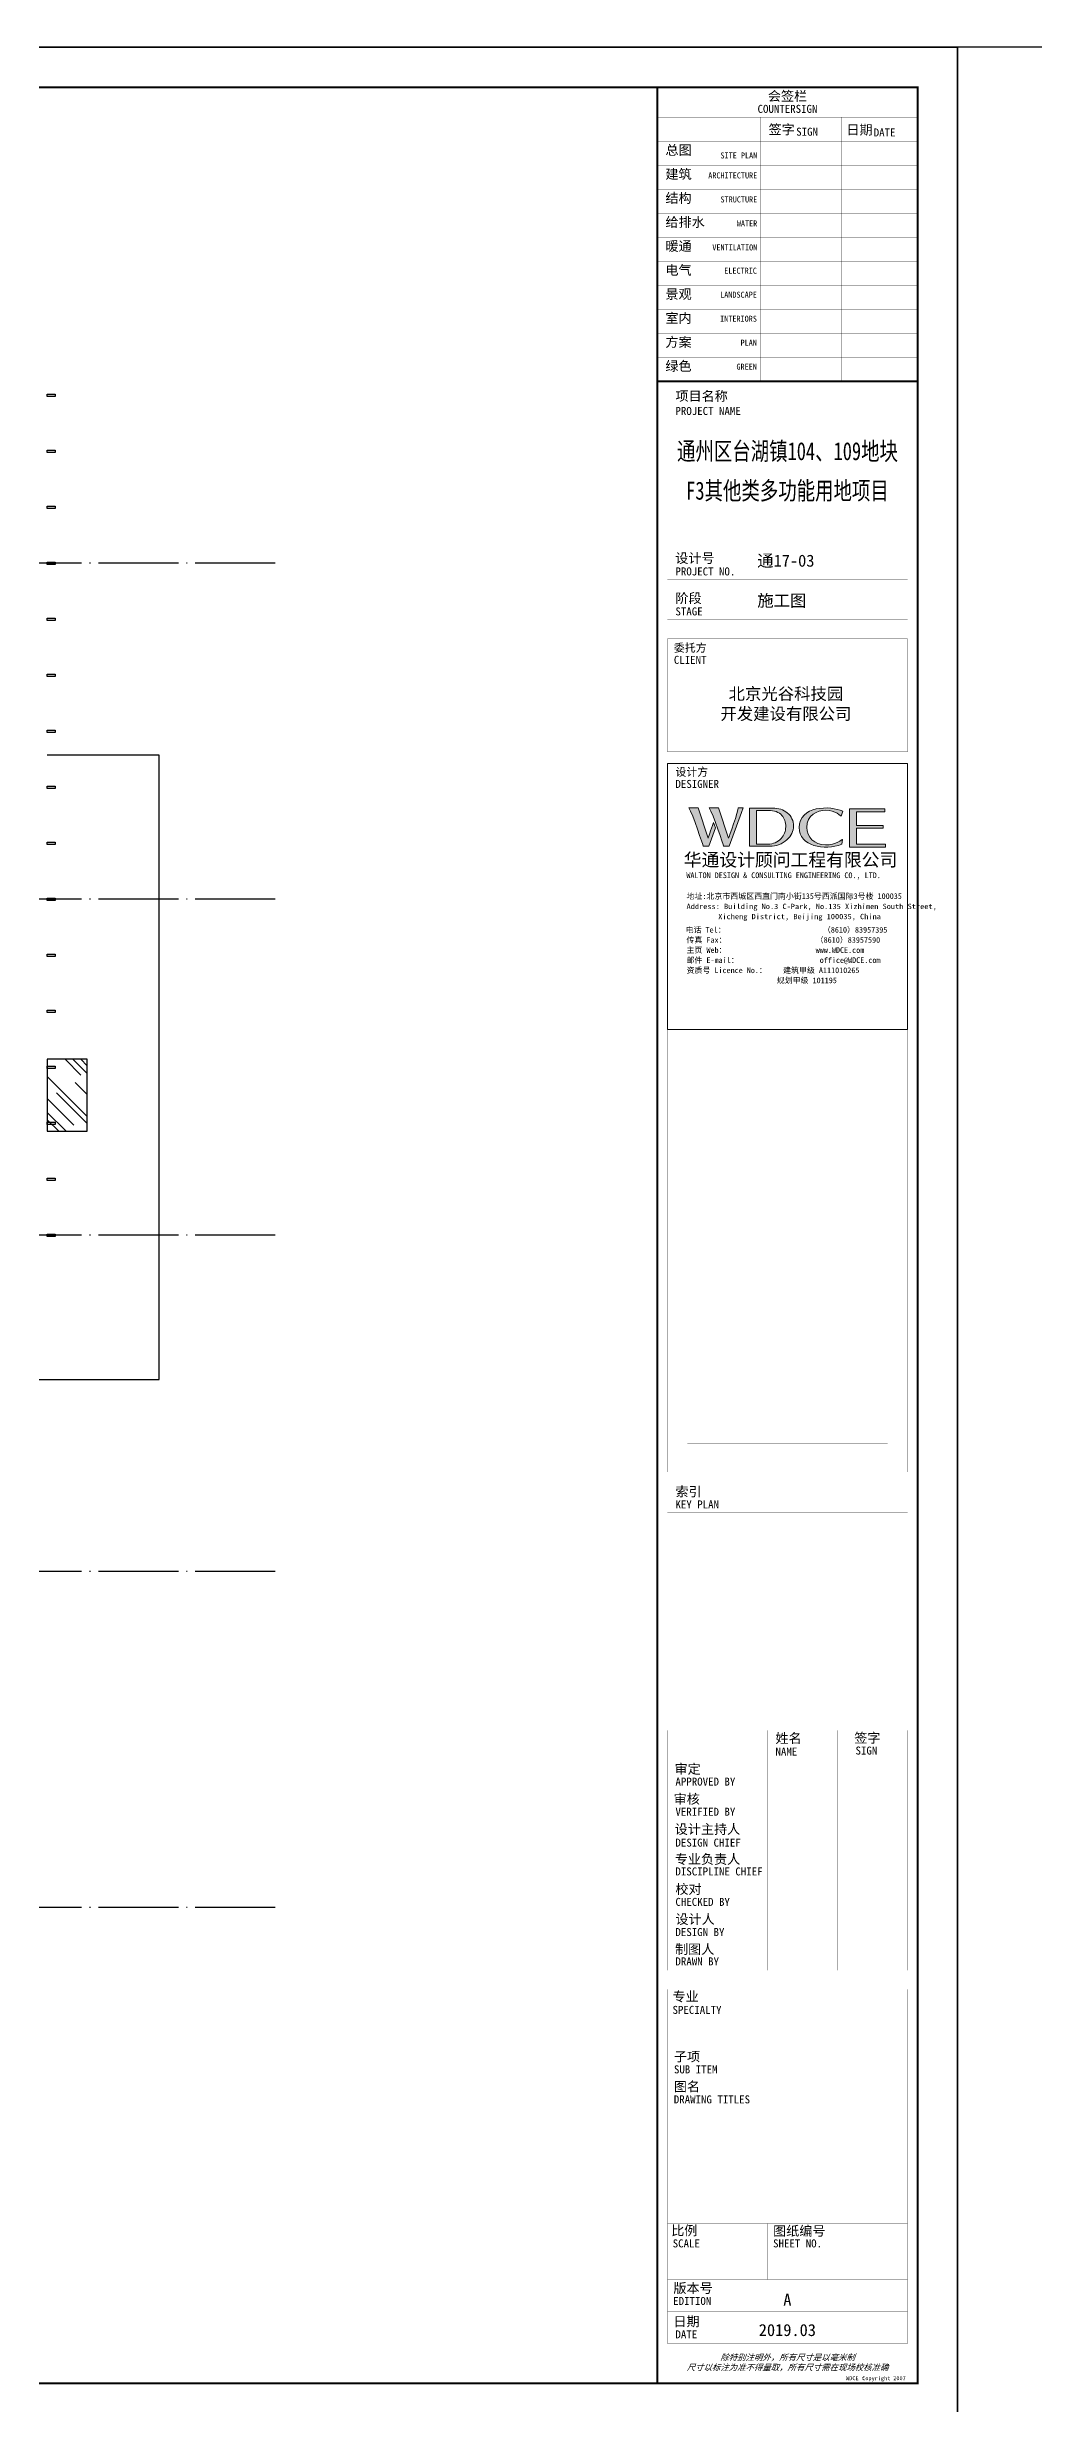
# Model space of a CAD drawing. Extents: x -186750 to 855523, y -12902 to 560425.
# Drawn here: x 748673 to 773329, y 225189 to 284103 of the extents above; entities that cross this region are included whole.
import ezdxf
from ezdxf.enums import TextEntityAlignment as Align
from ezdxf.xclip import XClip

# ---------------------------------------------------------------- set-up
doc = ezdxf.new("R2010")
doc.units = 0
doc.header["$LTSCALE"] = 1000
doc.header["$MEASUREMENT"] = 0
doc.header["$XCLIPFRAME"] = 0
doc.linetypes.add('104-10 轴网$0$DOTE', pattern=[2.4200000000000004, 2, -0.2, 0.02, -0.2])
doc.linetypes.add('X-104 8#10#平面$0$109-34 轴网$0$L1$0$$AUDIT_BAD_LTYPE1', pattern=[0])
for name, color, linetype in [('104-10 轴网$0$A_AXIS-轴线', 252, '104-10 轴网$0$DOTE'), ('8#楼幕墙$0$A-C_玻璃幕墙', 140, 'Continuous'), ('X-104 8#10#平面$0$A-C_玻璃幕墙', 252, 'Continuous'), ('X-104 8#10#平面$0$A-SUR_看线', 252, 'Continuous'), ('X-104 8#10#平面$0$EH_玻璃', 252, 'Continuous')]:
    doc.layers.add(name, color=color, linetype=linetype)
doc.layers.add('8#楼幕墙$0$04-不打印_辅助线', color=165, linetype='Continuous', plot=False)
doc.layers.add('X-104 8#10#平面$0$04-不打印_辅助线', color=165, linetype='Continuous', plot=False)
doc.styles.add('图签信息$0$hwxh', font='STXIHEI.TTF')
doc.styles.add('图签信息$0$华文细黑', font='STXIHEI.TTF', dxfattribs={"height": 10})

# ---------------------------------------------------------------- blocks, each defined once
blk = doc.blocks.new('104-10 轴网')
at = {"layer": '104-10 轴网$0$A_AXIS-轴线', "linetype": '104-10 轴网$0$DOTE'}
for p, q in [((168929.5977508623, 33599.99999999987), (113929.5977508621, 33599.99999999983)), ((168929.5977508623, 25199.99999999987), (113929.5977508621, 25199.99999999982)), ((168929.5977508623, 16799.99999999987), (113929.5977508621, 16799.99999999982)), ((168929.5977508623, 8399.999999999873), (113929.5977508621, 8399.999999999822)), ((168929.5977508623, -1.2732925824821e-10), (113929.5977508621, -1.782609615474939e-10))]:
    blk.add_line(p, q, dxfattribs=at)
at = {"layer": 'Defpoints'}
blk.add_lwpolyline([(104379.5977508624, 45500.00000000001), (178479.5977508625, 45499.99999999999), (178479.5977508625, -11900.00000000001), (104379.5977508624, -11899.99999999996)], close=True, dxfattribs=at)
blk = doc.blocks.new('图签信息$0$WDCE Copyright200X')
at = {"const_width": 0.016}
blk.add_lwpolyline([(-10.59940458634446, 1.256125771104962, 0.9999999999999999), (-11.39940458634373, 1.256125771104962, 1)], format="xyb", close=True, dxfattribs=at)
at = {"style": '图签信息$0$华文细黑'}
for s, p in [('WDCE ', (-11.46336867556965, 0.5)), ('     Copyright ', (-3.513135566328856, 0.5))]:
    blk.add_text(s, height=1, dxfattribs=at).set_placement(p, align=Align.BOTTOM_RIGHT)
blk.add_text('c', height=0.6000000000000001, dxfattribs=at).set_placement((-11.03913788745558, 1.346005004482322), align=Align.MIDDLE_CENTER)
blk.add_attdef('200X', text='', height=1, dxfattribs=at).set_placement((-0.4516160869134183, 0.5), align=Align.BOTTOM_RIGHT)
blk = doc.blocks.new('图签信息$0$logo2')
h = blk.add_hatch(color=7)
h.paths.add_polyline_path([(19.02072923148228, -7.360451359885148), (15.8446936084174, -7.360451359885148), (15.8446936084174, -3.972197714929827), (18.973875901974, -3.972197714929827), (18.973875901974, -4.243326908481412), (16.46102159731674, -4.243326908481412), (16.46102159731674, -5.448077594440615), (18.81057826824662, -5.448077594440615), (18.81057826824662, -5.685617084852073), (16.474112968797, -5.685617084852073), (16.474112968797, -7.116193928845663), (19.02072923148228, -7.116193928845663)])
edge = h.paths.add_edge_path()
edge.add_spline(control_points=[(15.25868247978811, -4.206119852695426), (15.25868247978811, -4.206119852695426), (15.12707974543398, -4.645542071723439), (15.12707974543398, -4.645542071723439), (15.12707974543398, -4.645542071723439), (14.62030586523781, -4.101044371077594), (13.73422672189007, -4.101044371077594), (13.03521638679964, -4.101044371077594), (12.07093352434616, -4.537366002123441), (12.07575666120731, -5.620504737226597), (12.07954626874107, -6.487808097793452), (12.76580974212704, -7.163908532793433), (13.73422672189007, -7.167870395215089), (14.65647939169641, -7.171832257636745), (15.22698758041487, -6.680044552687714), (15.22698758041487, -6.680044552687714), (15.22698758041487, -6.680044552687714), (15.16428680121996, -7.107581184450759), (15.16428680121996, -7.107581184450759), (13.63190731847861, -7.702549567250743), (11.41705396988504, -7.290688130286423), (11.41085279392071, -5.643242382429144), (11.40361808862898, -3.720705578598623), (14.15694021679197, -3.664550485143848), (15.25868247978811, -4.206119852695426)], knot_values=[0, 0, 0, 0, 1, 1, 1, 2, 2, 2, 3, 3, 3, 4, 4, 4, 5, 5, 5, 6, 6, 6, 7, 7, 7, 8, 8, 8, 8], degree=3, periodic=0)
edge = h.paths.add_edge_path(flags=16)
edge.add_spline(control_points=[(10.22883975316405, -5.566416702426598), (10.22883975316405, -5.159550657211323), (10.11963015423666, -4.829682546886491), (9.897076839072339, -4.575951097012613), (9.630426272606105, -4.27312700408778), (9.228038854476178, -4.122059467401161), (8.689914584682564, -4.122059467401161), (8.689914584682564, -4.122059467401161), (7.637781729401063, -4.122059467401161), (7.637781729401063, -4.122059467401161), (7.637781729401063, -4.122059467401161), (7.637781729401063, -7.098279420504263), (7.637781729401063, -7.098279420504263), (7.637781729401063, -7.098279420504263), (8.662698312394665, -7.098279420504263), (8.662698312394665, -7.098279420504263), (9.133298666132232, -7.098279420504263), (9.519149615023942, -6.933603747673694), (9.822662727500367, -6.603735637348863), (10.09482545037934, -6.309179779043138), (10.22883975316405, -5.963636473919581), (10.22883975316405, -5.566416702426598)], knot_values=[0, 0, 0, 0, 1, 1, 1, 2, 2, 2, 3, 3, 3, 4, 4, 4, 5, 5, 5, 6, 6, 6, 7, 7, 7, 7], degree=3, periodic=0)
edge = h.paths.add_edge_path()
edge.add_spline(control_points=[(10.91889283408378, -5.50509396233488), (10.91889283408378, -5.9619139250406), (10.72493383031053, -6.365851637161608), (10.33598229343666, -6.719146412240579), (9.919814484274886, -7.098279420504263), (9.413729623630314, -7.288104306967952), (8.81703869195135, -7.288104306967952), (8.81703869195135, -7.288104306967952), (7.027999426241845, -7.288104306967952), (7.027999426241845, -7.288104306967952), (7.027999426241845, -7.288104306967952), (7.027999426241845, -3.924999875645752), (7.027999426241845, -3.924999875645752), (7.027999426241845, -3.924999875645752), (9.095402590794654, -3.924999875645752), (9.095402590794654, -3.924999875645752), (9.592874707044322, -3.924999875645752), (10.01489918239463, -4.063148295740016), (10.36319856572456, -4.339789645704339), (10.73320206492964, -4.636757072440637), (10.91889283408378, -5.025708609314512), (10.91889283408378, -5.50509396233488)], knot_values=[0, 0, 0, 0, 1, 1, 1, 2, 2, 2, 3, 3, 3, 4, 4, 4, 5, 5, 5, 6, 6, 6, 7, 7, 7, 7], degree=3, periodic=0)
at = {"lineweight": 0}
blk.add_lwpolyline([(19.02072923148228, -7.360451359885148), (15.8446936084174, -7.360451359885148), (15.8446936084174, -3.972197714929827), (18.973875901974, -3.972197714929827), (18.973875901974, -4.243326908481412), (16.46102159731674, -4.243326908481412), (16.46102159731674, -5.448077594440615), (18.81057826824662, -5.448077594440615), (18.81057826824662, -5.685617084852073), (16.474112968797, -5.685617084852073), (16.474112968797, -7.116193928845663), (19.02072923148228, -7.116193928845663), (19.02072923148228, -7.360451359885148)], dxfattribs=at)
for points, knots in [([(10.91889283408378, -5.50509396233488), (10.91889283408378, -5.9619139250406), (10.72493383031053, -6.365851637161608), (10.33598229343666, -6.719146412240579), (9.919814484274886, -7.098279420504263), (9.413729623630314, -7.288104306967952), (8.81703869195135, -7.288104306967952), (8.81703869195135, -7.288104306967952), (7.027999426241845, -7.288104306967952), (7.027999426241845, -7.288104306967952), (7.027999426241845, -7.288104306967952), (7.027999426241845, -3.924999875645752), (7.027999426241845, -3.924999875645752), (7.027999426241845, -3.924999875645752), (9.095402590794654, -3.924999875645752), (9.095402590794654, -3.924999875645752), (9.592874707044322, -3.924999875645752), (10.01489918239463, -4.063148295740016), (10.36319856572456, -4.339789645704339), (10.73320206492964, -4.636757072440637), (10.91889283408378, -5.025708609314512), (10.91889283408378, -5.50509396233488)], [0, 0, 0, 0, 1, 1, 1, 2, 2, 2, 3, 3, 3, 4, 4, 4, 5, 5, 5, 6, 6, 6, 7, 7, 7, 7]), ([(10.22883975316405, -5.566416702426598), (10.22883975316405, -5.159550657211323), (10.11963015423666, -4.829682546886491), (9.897076839072339, -4.575951097012613), (9.630426272606105, -4.27312700408778), (9.228038854476178, -4.122059467401161), (8.689914584682564, -4.122059467401161), (8.689914584682564, -4.122059467401161), (7.637781729401063, -4.122059467401161), (7.637781729401063, -4.122059467401161), (7.637781729401063, -4.122059467401161), (7.637781729401063, -7.098279420504263), (7.637781729401063, -7.098279420504263), (7.637781729401063, -7.098279420504263), (8.662698312394665, -7.098279420504263), (8.662698312394665, -7.098279420504263), (9.133298666132232, -7.098279420504263), (9.519149615023942, -6.933603747673694), (9.822662727500367, -6.603735637348863), (10.09482545037934, -6.309179779043138), (10.22883975316405, -5.963636473919581), (10.22883975316405, -5.566416702426598)], [0, 0, 0, 0, 1, 1, 1, 2, 2, 2, 3, 3, 3, 4, 4, 4, 5, 5, 5, 6, 6, 6, 7, 7, 7, 7]), ([(15.25868247978811, -4.206119852695426), (15.25868247978811, -4.206119852695426), (15.12707974543398, -4.645542071723439), (15.12707974543398, -4.645542071723439), (15.12707974543398, -4.645542071723439), (14.62030586523781, -4.101044371077594), (13.73422672189007, -4.101044371077594), (13.03521638679964, -4.101044371077594), (12.07093352434616, -4.537366002123441), (12.07575666120731, -5.620504737226597), (12.07954626874107, -6.487808097793452), (12.76580974212704, -7.163908532793433), (13.73422672189007, -7.167870395215089), (14.65647939169641, -7.171832257636745), (15.22698758041487, -6.680044552687714), (15.22698758041487, -6.680044552687714), (15.22698758041487, -6.680044552687714), (15.16428680121996, -7.107581184450759), (15.16428680121996, -7.107581184450759), (13.63190731847861, -7.702549567250743), (11.41705396988504, -7.290688130286423), (11.41085279392071, -5.643242382429144), (11.40361808862898, -3.720705578598623), (14.15694021679197, -3.664550485143848), (15.25868247978811, -4.206119852695426)], [0, 0, 0, 0, 1, 1, 1, 2, 2, 2, 3, 3, 3, 4, 4, 4, 5, 5, 5, 6, 6, 6, 7, 7, 7, 8, 8, 8, 8])]:
    blk.add_open_spline(points, degree=3, knots=knots, dxfattribs=at)
blk = doc.blocks.new('图签信息$0$logo1')
h = blk.add_hatch(color=8)
edge = h.paths.add_edge_path()
edge.add_spline(control_points=[(3.862643606226645, -5.205025947616417), (3.634578134649581, -5.879576088625315), (3.385842076524747, -6.562394464253322), (3.385842076524747, -6.562394464253322), (3.385842076524747, -6.562394464253322), (2.502863521159167, -3.90811889663174), (2.502863521159167, -3.90811889663174), (2.502863521159167, -3.90811889663174), (1.801786127413963, -3.90536281842537), (1.687408881849635, -3.90811889663174), (2.021238854596123, -4.385953955661026), (2.951759759021575, -7.27122332795394), (2.951759759021575, -7.27122332795394), (2.951759759021575, -7.27122332795394), (3.437174033118377, -7.27122332795394), (3.437174033118377, -7.27122332795394), (3.437174033118377, -7.27122332795394), (4.032486925694156, -5.658745322339971), (4.032486925694156, -5.658745322339971), (4.032486925694156, -5.658745322339971), (3.862643606226645, -5.205025947616417), (3.862643606226645, -5.205025947616417)], knot_values=[0, 0, 0, 0, 1, 1, 1, 2, 2, 2, 3, 3, 3, 4, 4, 4, 5, 5, 5, 6, 6, 6, 7, 7, 7, 7], degree=3, periodic=0)
h = blk.add_hatch(color=7)
edge = h.paths.add_edge_path()
edge.add_spline(control_points=[(6.037533820827859, -3.90811889663174), (6.08955479697308, -4.100872116189696), (5.198308006988392, -6.562394464253322), (5.198308006988392, -6.562394464253322), (5.198308006988392, -6.562394464253322), (4.302238080142557, -3.90811889663174), (4.302238080142557, -3.90811889663174), (4.302238080142557, -3.90811889663174), (3.600471666845761, -3.90536281842537), (3.486438931057229, -3.90811889663174), (3.820613413579513, -4.385953955661026), (4.751134318004965, -7.27122332795394), (4.751134318004965, -7.27122332795394), (4.751134318004965, -7.27122332795394), (5.23620408232597, -7.27122332795394), (5.23620408232597, -7.27122332795394), (5.23620408232597, -7.27122332795394), (6.332778698685176, -4.300343276375678), (6.332778698685176, -4.300343276375678), (6.332778698685176, -4.300343276375678), (6.481951431604917, -3.90811889663174), (6.481951431604917, -3.90811889663174), (6.481951431604917, -3.90811889663174), (6.214267335811294, -3.913803307932376), (6.037533820827859, -3.90811889663174)], knot_values=[0, 0, 0, 0, 1, 1, 1, 2, 2, 2, 3, 3, 3, 4, 4, 4, 5, 5, 5, 6, 6, 6, 7, 7, 7, 8, 8, 8, 8], degree=3, periodic=0)
at = {"color": 8, "lineweight": 0}
blk.add_open_spline([(3.862643606226645, -5.205025947616417), (3.634578134649581, -5.879576088625315), (3.385842076524747, -6.562394464253322), (3.385842076524747, -6.562394464253322), (3.385842076524747, -6.562394464253322), (2.502863521159167, -3.90811889663174), (2.502863521159167, -3.90811889663174), (2.502863521159167, -3.90811889663174), (1.801786127413963, -3.90536281842537), (1.687408881849635, -3.90811889663174), (2.021238854596123, -4.385953955661026), (2.951759759021575, -7.27122332795394), (2.951759759021575, -7.27122332795394), (2.951759759021575, -7.27122332795394), (3.437174033118377, -7.27122332795394), (3.437174033118377, -7.27122332795394), (3.437174033118377, -7.27122332795394), (4.032486925694156, -5.658745322339971), (4.032486925694156, -5.658745322339971), (4.032486925694156, -5.658745322339971), (3.862643606226645, -5.205025947616417), (3.862643606226645, -5.205025947616417)], degree=3, knots=[0, 0, 0, 0, 1, 1, 1, 2, 2, 2, 3, 3, 3, 4, 4, 4, 5, 5, 5, 6, 6, 6, 7, 7, 7, 7], dxfattribs=at)
at = {"lineweight": 0}
blk.add_open_spline([(6.037533820827859, -3.90811889663174), (6.08955479697308, -4.100872116189696), (5.198308006988392, -6.562394464253322), (5.198308006988392, -6.562394464253322), (5.198308006988392, -6.562394464253322), (4.302238080142557, -3.90811889663174), (4.302238080142557, -3.90811889663174), (4.302238080142557, -3.90811889663174), (3.600471666845761, -3.90536281842537), (3.486438931057229, -3.90811889663174), (3.820613413579513, -4.385953955661026), (4.751134318004965, -7.27122332795394), (4.751134318004965, -7.27122332795394), (4.751134318004965, -7.27122332795394), (5.23620408232597, -7.27122332795394), (5.23620408232597, -7.27122332795394), (5.23620408232597, -7.27122332795394), (6.332778698685176, -4.300343276375678), (6.332778698685176, -4.300343276375678), (6.332778698685176, -4.300343276375678), (6.481951431604917, -3.90811889663174), (6.481951431604917, -3.90811889663174), (6.481951431604917, -3.90811889663174), (6.214267335811294, -3.913803307932376), (6.037533820827859, -3.90811889663174)], degree=3, knots=[0, 0, 0, 0, 1, 1, 1, 2, 2, 2, 3, 3, 3, 4, 4, 4, 5, 5, 5, 6, 6, 6, 7, 7, 7, 8, 8, 8, 8], dxfattribs=at)
blk.add_blockref('图签信息$0$logo2', (0, 0))
blk = doc.blocks.new('图签信息$0$时间-logo')
at = {"layer": 'Defpoints', "lineweight": 0}
blk.add_lwpolyline([(0.0001722548878984043, -23.45663710463375), (-21.16633611514082, -23.45663710463375), (-21.16633611514082, 0.0003445097757963644), (0.0001722548878984043, 0.0003445097757963644), (0.0001722548878984043, -23.45663710463375)], dxfattribs=at)
blk.add_blockref('图签信息$0$logo1', (-20.96700383288875, 0))
at = {"style": '图签信息$0$hwxh'}
for s, height, p in [('华通设计顾问工程有限公司 ', 1.15, (-19.72643262400533, -9.054043845530455)), ('WALTON DESIGN & CONSULTING ENGINEERING CO., LTD.', 0.5, (-19.49719682217647, -10.09596388025067)), ('Address: Building No.3 C-Park, No.135 Xizhimen South Street, ', 0.47, (-19.48452197453581, -12.82680056417378)), ('地址:北京市西城区西直门南小街135号西派国际3号楼 100035', 0.5, (-19.48452197453581, -11.93552792325897)), ('电话 Tel：                        （8610）83957395 ', 0.5, (-19.56392193949079, -14.90643672630832)), ('Xicheng District, Beijing 100035, China ', 0.47, (-16.69079096705566, -13.71807320508858)), ('传真 Fax：                      （8610）83957590 ', 0.5, (-19.48452197453581, -15.79770936722312)), ('主页 Web：                      www.WDCE.com ', 0.5, (-19.48452197453581, -16.68898200813793)), ('资质号 Licence No.：    建筑甲级 A111010265 ', 0.5, (-19.48452197453581, -18.47152728996753)), ('邮件 E-mail：                    office@WDCE.com ', 0.5, (-19.48452197453581, -17.58025464905273)), ('   规划甲级 101195', 0.5, (-12.60204497318924, -19.36279993088234))]:
    blk.add_text(s, height=height, dxfattribs=at).set_placement(p)
blk = doc.blocks.new('图签信息')
at = {"const_width": 0.5}
for points in [[(-65.00000000000273, 574), (-64.99999999999545, 500.4999999999999), (4.320099833421409e-12, 500.4999999999999), (4.320099833421409e-12, 574)], [(-64.99999999999545, -1.4210854715202e-14), (4.320099833421409e-12, -1.4210854715202e-14), (4.320099833421409e-12, 500.4999999999999), (-64.99999999999545, 500.4999999999999)]]:
    blk.add_lwpolyline(points, close=True, dxfattribs=at)
for points, const_width in [([(-64.99999999999545, 566.5), (4.320099833421409e-12, 566.5)], 0.05), ([(-39.14477304461911, 566.5), (-39.14477304461911, 500.4999999999999)], 0.05), ([(-19.1006717005539, 566.5), (-19.1006717005539, 500.4999999999999)], 0.05), ([(-64.99999999999545, 560.5), (4.320099833421409e-12, 560.5)], 0.05), ([(-64.99999999999545, 554.5), (4.320099833421409e-12, 554.5)], 0.05), ([(-64.99999999999545, 548.5), (4.320099833421409e-12, 548.5)], 0.05), ([(-64.99999999999545, 542.5), (4.320099833421409e-12, 542.5)], 0.05), ([(-64.99999999999545, 536.5), (4.320099833421409e-12, 536.5)], 0.05), ([(-64.99999999999545, 530.5), (4.320099833421409e-12, 530.5)], 0.05), ([(-64.99999999999545, 524.5), (4.320099833421409e-12, 524.5)], 0.05), ([(-64.99999999999545, 518.5), (4.320099833421409e-12, 518.5)], 0.05), ([(-64.99999999999545, 512.5), (4.320099833421409e-12, 512.5)], 0.05), ([(-64.99999999999545, 512.5), (4.320099833421409e-12, 512.5)], 0.05), ([(-64.99999999999545, 506.4999999999999), (4.320099833421409e-12, 506.4999999999999)], 0.05), ([(-64.99999999999545, 500.4999999999999), (4.320099833421409e-12, 500.4999999999999)], 0.05), ([(-62.49999999999545, 450.8651490923694), (-2.49999999999568, 450.8651490923694)], 0.05), ([(-62.49999999999545, 440.8651490923694), (-2.49999999999568, 440.8651490923694)], 0.05), ([(-2.49999999999568, 407.8537807337489), (-2.49999999999568, 436.1180226144788), (-62.49999999999545, 436.1180226144788), (-62.49999999999545, 407.8537807337489)], 0.04999999999999995), ([(-62.49999999999545, 407.8537807337489), (-2.49999999999568, 407.8537807337489)], 0.04999999999999995), ([(-62.49999999999545, 404.9158514156406), (-62.49999999999545, 227.8271815069857)], 0.04999999999999995), ([(-62.49999999999545, 404.9158514156406), (-2.49999999999568, 404.9158514156406)], 0.04999999999999995), ([(-62.49999999999545, 227.8271815069857), (-2.49999999999568, 227.8271815069857), (-2.49999999999568, 404.9158514156406)], 0.04999999999999995), ([(-57.49999999999545, 338.3612295669009), (-7.49999999999568, 338.3612295669009)], 0.04999999999999995), ([(-57.49999999999545, 288.8268789483773), (-7.49999999999568, 288.8268789483773)], 0.04999999999999995), ([(-57.49999999999545, 234.8537807337489), (-7.49999999999568, 234.8537807337489)], 0.04999999999999995), ([(-62.49999999999545, 227.8271815069857), (-2.49999999999568, 227.8271815069857)], 0.04999999999999995), ([(-62.49999999999545, 217.7359199957208), (-2.49999999999568, 217.7359199957208)], 0.05), ([(-62.49999999999545, 103.2620985673129), (-2.49999999999568, 103.2620985673129), (-2.49999999999568, 163.2620985673129), (-62.49999999999545, 163.2620985673129), (-62.49999999999545, 103.2620985673129)], 0.05), ([(-37.49999999999568, 163.2620985673129), (-37.49999999999568, 103.2620985673129)], 0.05), ([(-19.99999999999545, 163.2620985673129), (-19.99999999999545, 103.2620985673129)], 0.05), ([(-62.49999999999545, 155.7620985673129), (-2.49999999999568, 155.7620985673129)], 0.05), ([(-62.49999999999545, 148.2620985673129), (-2.49999999999568, 148.2620985673129)], 0.05), ([(-62.49999999999545, 140.7620985673129), (-2.49999999999568, 140.7620985673129)], 0.05), ([(-62.49999999999545, 133.2620985673129), (-2.49999999999568, 133.2620985673129)], 0.05), ([(-62.49999999999545, 125.7620985673129), (-2.49999999999568, 125.7620985673129)], 0.05), ([(-62.49999999999545, 118.2620985673129), (-2.49999999999568, 118.2620985673129)], 0.05), ([(-62.49999999999545, 110.7620985673129), (-2.49999999999568, 110.7620985673129)], 0.05), ([(-62.49999999999545, 98.49999999999997), (-2.49999999999568, 98.49999999999997), (-2.49999999999568, 9.999999999999986), (-62.49999999999545, 9.999999999999986), (-62.49999999999545, 98.49999999999997)], 0.05), ([(-62.49999999999545, 83.5), (-2.49999999999568, 83.5)], 0.05), ([(-62.49999999999545, 76), (-2.49999999999568, 76)], 0.05), ([(-62.49999999999545, 40), (-2.49999999999568, 40)], 0.05), ([(-37.49999999999568, 40), (-37.49999999999568, 25.99999999999999)], 0.05), ([(-62.49999999999545, 25.99999999999999), (-2.49999999999568, 25.99999999999999)], 0.05), ([(-62.49999999999545, 17.99999999999999), (-2.49999999999568, 17.99999999999999)], 0.05)]:
    blk.add_lwpolyline(points, dxfattribs=dict(const_width=const_width))
at = {"ltscale": 0.001, "xscale": 2.834689937531525, "yscale": 2.834689937531525, "zscale": 2.834689937531525}
blk.add_blockref('图签信息$0$时间-logo', (-2.49999999999568, 404.9158514156406), dxfattribs=at)
blk.add_blockref('图签信息$0$WDCE Copyright200X', (-2.49999999999568, -1.4210854715202e-14)).add_auto_attribs({'200X': '2007'})
at = {"style": '图签信息$0$华文细黑'}
for s, height, p in [('会签栏', 2.4, (-32.50000000000273, 573)), ('COUNTERSIGN', 2, (-32.50000000000273, 569.5977370786459))]:
    blk.add_text(s, height=height, dxfattribs=at).set_placement(p, align=Align.TOP_CENTER)
for s, height, p in [('总图', 2.4, (-62.99999999999568, 559.5)), ('签字', 2.4, (-37.22245963978207, 564.6340591497828)), ('SIGN', 2, (-30.32005426888213, 563.8845074550445)), ('日期', 2.4, (-17.79201240960833, 564.5784462411502)), ('DATE', 2, (-10.95922043231553, 563.6957848773163)), ('建筑', 2.4, (-62.99999999999568, 553.5)), ('结构', 2.4, (-62.99999999999568, 547.5)), ('给排水', 2.4, (-62.99999999999568, 541.5)), ('暖通', 2.4, (-62.99999999999568, 535.5)), ('电气', 2.4, (-62.99999999999568, 529.5)), ('景观', 2.4, (-62.99999999999568, 523.5)), ('室内', 2.4, (-62.99999999999568, 517.5)), ('方案', 2.4, (-62.99999999999568, 511.4999999999999)), ('绿色', 2.4, (-62.99999999999568, 505.5000000000001)), ('项目名称', 2.4, (-60.4999999999884, 498.003326759801)), ('PROJECT NAME', 2, (-60.4999999999884, 494.0786817350855)), ('设计号', 2.4, (-60.54465229522907, 457.4789648001825)), ('PROJECT NO.', 2, (-60.4999999999884, 453.965486020541)), ('阶段', 2.4, (-60.4999999999884, 447.4691970374261)), ('STAGE', 2, (-60.4999999999884, 443.965486020541)), ('委托方', 2, (-60.89723522267286, 434.8600734792527)), ('CLIENT', 2, (-60.89723522267286, 431.8600734792526)), ('设计方', 1.999999999999999, (-60.4999999999884, 403.83357933944)), ('DESIGNER', 1.999999999999999, (-60.4999999999884, 400.8335793394399)), ('索引', 2.4, (-60.4999999999884, 224.1369858482722)), ('KEY PLAN', 2, (-60.4999999999884, 220.7359199957209)), ('姓名', 2.4, (-35.50414124065992, 162.4740349823624)), ('签字', 2.4, (-15.8064714426248, 162.5682593709571)), ('SIGN', 2, (-15.49999999999568, 159.2008668049421)), ('审定', 2.4, (-60.7291972087362, 154.8078919265172)), ('NAME', 2, (-35.49999999999545, 158.9559397554622)), ('审核', 2.4, (-60.95484962372848, 147.2936585593343)), ('APPROVED BY', 2, (-60.49999999999568, 151.4415470446802)), ('VERIFIED BY', 2, (-60.49999999999568, 143.9149446304509)), ('设计主持人', 2.4, (-60.67762178376438, 139.7620985673129)), ('DESIGN CHIEF', 2, (-60.49999999999568, 136.1854101728532)), ('专业负责人', 2.4, (-60.66716142653877, 132.2620985673129)), ('校对', 2.4, (-60.49999999999568, 124.7620985673129)), ('DISCIPLINE CHIEF', 2, (-60.49999999999568, 128.9837770826016)), ('CHECKED BY', 2, (-60.49999999999568, 121.370826370854)), ('设计人', 2.4, (-60.49999999999568, 117.2620985673129)), ('DESIGN BY', 2, (-60.49999999999568, 113.8323668008998)), ('制图人', 2.4, (-60.60586335487756, 109.7620985673129)), ('DRAWN BY', 2, (-60.49999999999568, 106.4977116805312)), ('SPECIALTY', 2, (-61.23055664504045, 94.37836307019097)), ('专业', 2.4, (-61.23055664504045, 97.92572427484265)), ('子项', 2.4, (-60.87761322115261, 82.91914139231812)), ('SUB ITEM', 2, (-60.87761322115261, 79.50000000000001)), ('DRAWING TITLES', 2, (-60.90551381231035, 72)), ('图名', 2.4, (-60.90551381231035, 75.4051032210482)), ('比例', 2.4, (-61.55535357425401, 39.42171678327212)), ('SCALE', 2, (-61.18598001241776, 35.99999999999999)), ('SHEET NO.', 2, (-36.1027284315453, 35.99999999999999)), ('图纸编号', 2.4, (-36.1027284315453, 39.32421841725589)), ('版本号', 2.4, (-61.00421948333246, 25.02554083917879)), ('EDITION', 2, (-61.06149774413939, 21.60578199040559)), ('日期', 2.4, (-61.00421948333246, 16.68326489126046)), ('DATE', 2, (-60.49999999999568, 13.26350604248726))]:
    blk.add_text(s, height=height, dxfattribs=at).set_placement(p, align=Align.TOP_LEFT)
for s, p in [('SITE PLAN', (-40.05562734564137, 557.6984817677658)), ('ARCHITECTURE', (-40.05562734564137, 552.6984817677658)), ('STRUCTURE', (-40.05562734564137, 546.6984817677658)), ('WATER', (-40.05562734564137, 540.6984817677658)), ('VENTILATION', (-40.05562734564137, 534.6984817677658)), ('ELECTRIC', (-40.14477304461911, 528.8864235618494)), ('LANDSCAPE', (-40.14477304461911, 522.8864235618494)), ('INTERIORS', (-40.14477304461911, 516.8864235618494)), ('PLAN', (-40.14477304461911, 510.8864235618493)), ('GREEN', (-40.14477304461911, 504.8864235618494))]:
    blk.add_text(s, height=1.5, dxfattribs=at).set_placement(p, align=Align.TOP_RIGHT)
at = {"color": 4, "style": '图签信息$0$华文细黑', "width": 0.75}
for s, p in [('通州区台湖镇104、109地块', (-32.49999999999545, 480.7776606936532)), ('F3其他类多功能用地项目', (-32.49999999999545, 470.9054438621387))]:
    blk.add_text(s, height=4.5, dxfattribs=at).set_placement(p, align=Align.CENTER)
at = {"color": 4, "style": '图签信息$0$华文细黑'}
for s, p in [('A', (-32.53306876774809, 19.40460744920709)), ('2019.03', (-32.53306876774809, 11.84342924066731))]:
    blk.add_text(s, height=3, dxfattribs=at).set_placement(p, align=Align.CENTER)
at = {"style": '图签信息$0$华文细黑', "oblique": 20}
for s, p in [('除特别注明外，所有尺寸是以毫米制', (-32.49999999999545, 6.500000000007262)), ('尺寸以标注为准不得量取，所有尺寸需在现场校核准确', (-32.49999999999545, 4.000000000007262))]:
    blk.add_text(s, height=1.5, dxfattribs=at).set_placement(p, align=Align.MIDDLE_CENTER)
at = {"color": 4, "ltscale": 0.001, "char_height": 3, "width": 58.48948377250053, "style": '图签信息$0$华文细黑'}
for s, insert, attachment_point in [('通17-03', (-40.06242156794815, 455.5107781340303), 4), ('施工图', (-40.06242156794815, 445.5107781340303), 4), ('北京光谷科技园\\P开发建设有限公司', (-32.89723522267286, 419.7059220486553), 5)]:
    blk.add_mtext(s, dxfattribs=dict(at, insert=insert, attachment_point=attachment_point))
blk = doc.blocks.new('图签-A1')
at = {"color": 2}
blk.add_blockref('图签信息', (0, 0), dxfattribs=at)
blk = doc.blocks.new('图框-A1')
for points, const_width in [([(5.684341886080801e-13, 0), (841.0000000000002, 0), (841.0000000000002, 594), (5.684341886080801e-13, 594)], 0.05), ([(765.9999999999966, 584), (25.00000000000045, 584), (25.00000000000045, 10), (766.0000000000002, 10)], 0.5)]:
    blk.add_lwpolyline(points, close=True, dxfattribs=dict(const_width=const_width))
at = {"const_width": 0.05}
blk.add_lwpolyline([(841.0000000000002, 297), (839.0000000000002, 297)], dxfattribs=at)
blk = doc.blocks.new('X-104 8#10#平面$0$fdghdgfh')
at = {"layer": 'X-104 8#10#平面$0$EH_玻璃'}
h = blk.add_hatch(dxfattribs=at)
h.set_pattern_fill('AR-RROOF', color=256, scale=600, angle=135)
h.set_pattern_definition([(135, (42800.00000000185, -184500), (-1724.209175245277, 646.5784407169795), [11430, -1524, 3810, -762]), (135, (41813.96787790845, -184052.7832451708), (-177.8090711971696, -1255.439805725468), [2286, -251.46, 4572, -571.5]), (135, (42072.59925419524, -184688.5853785425), (-3162.846205840555, 2440.833613706597), [6096, -1066.8, 3048, -762])])
h.paths.add_polyline_path([(-1000, 900), (-1000, -900), (-1.13686837721616e-13, -900), (-1.13686837721616e-13, 900)])
at = {"layer": 'X-104 8#10#平面$0$A-C_玻璃幕墙'}
blk.add_lwpolyline([(-1000, 900), (-1000, -900), (-1.13686837721616e-13, -900), (-1.13686837721616e-13, 900)], close=True, dxfattribs=at)
blk = doc.blocks.new('8#楼幕墙')
at = {"layer": '8#楼幕墙$0$04-不打印_辅助线'}
blk.add_lwpolyline([(-18549.9999999994, 224700.0000000003), (65550.00000000061, 224700.0000000002), (65550.00000000055, 284100.0000000002), (-18549.9999999994, 284100.0000000003)], close=True, dxfattribs=at)
at = {"layer": '8#楼幕墙$0$A-C_玻璃幕墙'}
for points in [[(42799.9999999984, 275370.0000000062), (42799.9999999984, 275430.0000000062), (42999.99998604367, 275430.0000000075), (42999.99998604367, 275370.0000000075)], [(42799.9999999984, 273970.0000000062), (42799.9999999984, 274030.0000000062), (42999.99998604367, 274030.0000000075), (42999.99998604367, 273970.0000000075)], [(42799.9999999984, 272570.0000000062), (42799.9999999984, 272630.0000000062), (42999.99998604367, 272630.0000000075), (42999.99998604367, 272570.0000000075)], [(42799.9999999984, 271170.0000000062), (42799.9999999984, 271230.0000000062), (42999.99998604367, 271230.0000000075), (42999.99998604367, 271170.0000000075)], [(42799.9999999984, 269770.0000000062), (42799.9999999984, 269830.0000000062), (42999.99998604367, 269830.0000000075), (42999.99998604367, 269770.0000000075)], [(42799.9999999984, 268370.0000000062), (42799.9999999984, 268430.0000000062), (42999.99998604367, 268430.0000000075), (42999.99998604367, 268370.0000000075)], [(42799.9999999984, 266970.0000000062), (42799.9999999984, 267030.0000000062), (42999.99998604367, 267030.0000000075), (42999.99998604367, 266970.0000000075)], [(42799.9999999984, 265570.0000000062), (42799.9999999984, 265630.0000000062), (42999.99998604367, 265630.0000000075), (42999.99998604367, 265570.0000000075)], [(42799.9999999984, 264170.0000000062), (42799.9999999984, 264230.0000000062), (42999.99998604367, 264230.0000000075), (42999.99998604367, 264170.0000000075)], [(42799.9999999984, 262770.0000000062), (42799.9999999984, 262830.0000000062), (42999.99998604367, 262830.0000000075), (42999.99998604367, 262770.0000000075)], [(42799.9999999984, 261370.0000000061), (42799.9999999984, 261430.0000000061), (42999.99998604367, 261430.0000000075), (42999.99998604367, 261370.0000000075)], [(42799.9999999984, 259970.0000000061), (42799.9999999984, 260030.0000000061), (42999.99998604367, 260030.0000000075), (42999.99998604367, 259970.0000000075)], [(42799.9999999984, 258570.0000000061), (42799.9999999984, 258630.0000000061), (42999.99998604367, 258630.0000000075), (42999.99998604367, 258570.0000000075)], [(42799.9999999984, 257170.0000000061), (42799.9999999984, 257230.0000000061), (42999.99998604367, 257230.0000000075), (42999.99998604367, 257170.0000000075)], [(42799.9999999984, 255770.0000000061), (42799.9999999984, 255830.0000000061), (42999.99998604367, 255830.0000000075), (42999.99998604367, 255770.0000000075)], [(42799.9999999984, 254370.0000000061), (42799.9999999984, 254430.0000000061), (42999.99998604367, 254430.0000000075), (42999.99998604367, 254370.0000000075)]]:
    blk.add_lwpolyline(points, close=True, dxfattribs=at)
blk = doc.blocks.new('X-104 8#10#平面')
at = {"linetype": 'X-104 8#10#平面$0$109-34 轴网$0$L1$0$$AUDIT_BAD_LTYPE1'}
blk.add_lwpolyline([(177306.9507218332, 284100.0000000001), (177306.9507218332, 224700.0000000001), (93206.95072183316, 224700.0000000001), (93206.95072183316, 284100.0000000001)], close=True, dxfattribs=at)
at = {"layer": 'X-104 8#10#平面$0$04-不打印_辅助线', "linetype": 'X-104 8#10#平面$0$109-34 轴网$0$L1$0$$AUDIT_BAD_LTYPE1'}
blk.add_lwpolyline([(177306.9507218331, 224700.0000000002), (93206.95072183316, 224700.0000000002), (93206.95072183316, 284100.0000000001), (177306.9507218331, 284100.0000000001)], close=True, dxfattribs=at)
at = {"layer": 'X-104 8#10#平面$0$04-不打印_辅助线'}
blk.add_lwpolyline([(177306.950721833, 224700), (261406.9507218329, 224700), (261406.9507218329, 284099.9999999999), (177306.950721833, 284099.9999999999)], close=True, dxfattribs=at)
at = {"layer": 'X-104 8#10#平面$0$A-SUR_看线'}
blk.add_lwpolyline([(144556.9507218319, 253600.0000000061), (144556.9507218323, 250800.0000000015), (157356.9507218307, 250800.0000000013), (157356.9507218309, 266399.9999999878), (154556.950721829, 266399.9999999879)], dxfattribs=at)
at = {"xscale": 100, "yscale": 100, "zscale": 100}
for name, p in [('图框-A1', (93206.95072183316, 224700.0000000001)), ('图签-A1', (176306.9507218332, 225700.0000000001))]:
    blk.add_blockref(name, p, dxfattribs=at)
at = {"linetype": 'X-104 8#10#平面$0$109-34 轴网$0$L1$0$$AUDIT_BAD_LTYPE1'}
ref = blk.add_blockref('8#楼幕墙', (111756.9507218327, -1.455191522836685e-10), dxfattribs=at)
XClip(ref).set_block_clipping_path([(-18549.999999999476, -12899.999999999882), (65550.0000000003, 284100.0000000003)])
ref = blk.add_blockref('104-10 轴网', (-8672.647029029147, 237600.0000000001), dxfattribs=at)
XClip(ref).set_block_clipping_path([(104379.59775086239, -11899.999999999955), (178479.5977508624, 45500.000000000044)])
at = {"linetype": 'X-104 8#10#平面$0$109-34 轴网$0$L1$0$$AUDIT_BAD_LTYPE1', "rotation": 180}
blk.add_blockref('X-104 8#10#平面$0$fdghdgfh', (154556.9507218331, 257900.0000139569), dxfattribs=at)

msp = doc.modelspace()

# ---------------------------------------------------------------- linework, layer by layer
msp.add_lwpolyline([(687323.3643038283, 224700.000000003), (771423.3643038284, 224700.000000003), (771423.3643038284, 284100.0000000033), (687323.3643038283, 284100.0000000033)], close=True)

# ---------------------------------------------------------------- block references
msp.add_blockref('X-104 8#10#平面', (594116.4135819954, 2.701728651945793e-09))

doc.saveas('drawing.dxf')
